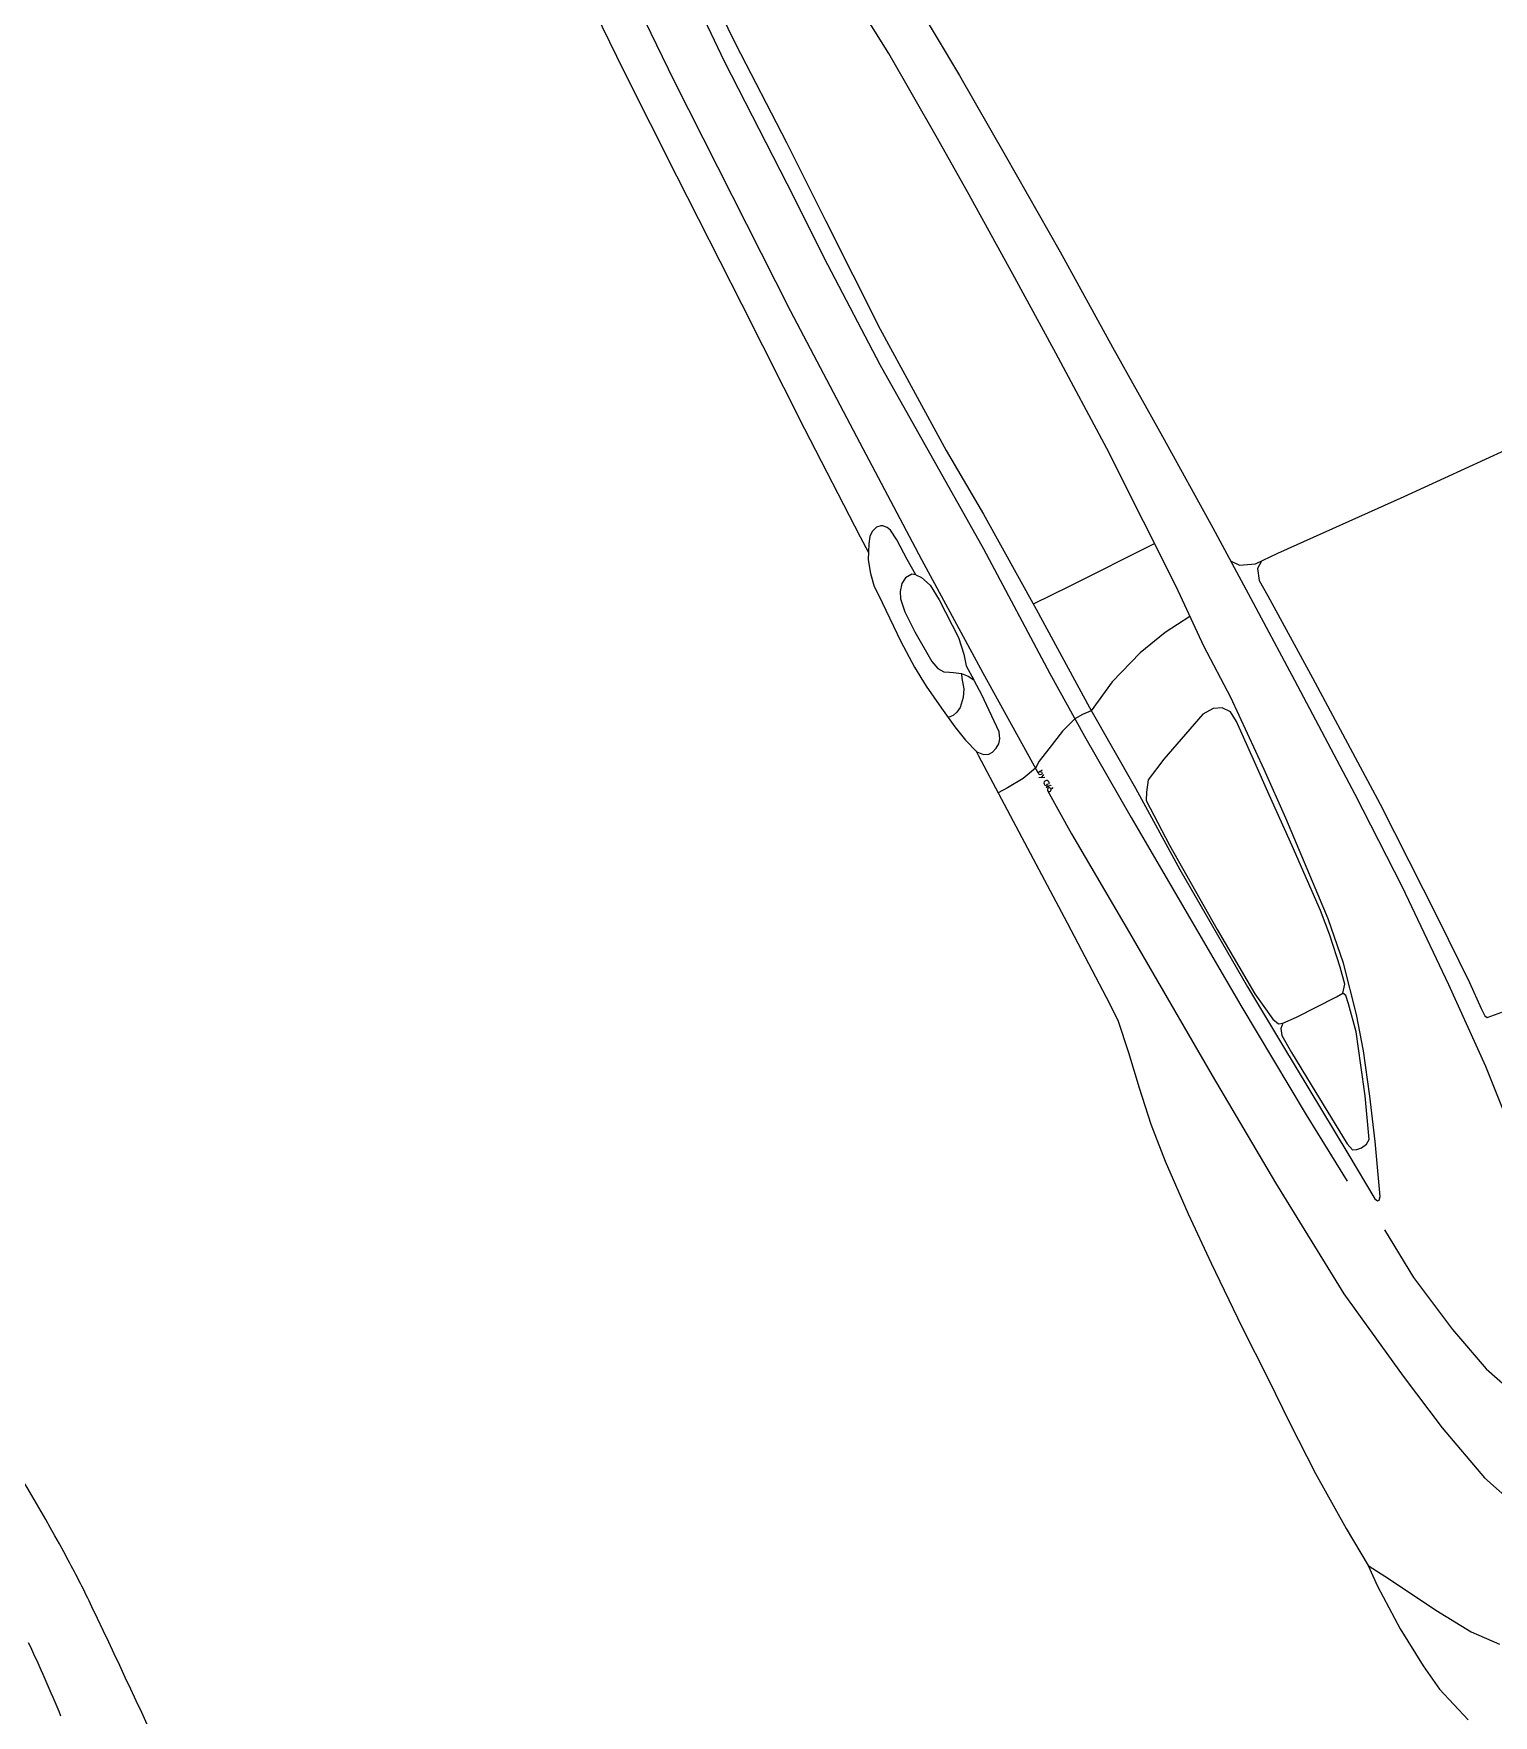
# Model space of a CAD drawing. Header units: millimetres. Extents: x 1754 to 2064, y 960 to 1845.
# Drawn here: x 1912.157 to 1913.528, y 1765.546 to 1767.126 of the extents above; entities that cross this region are included whole.
import ezdxf

# ---------------------------------------------------------------- set-up
doc = ezdxf.new("R2010")
doc.units = ezdxf.units.MM
doc.layers.add('STAFAZ', color=252, linetype='Continuous')

msp = doc.modelspace()

# ---------------------------------------------------------------- linework, layer by layer
at = {"layer": 'STAFAZ'}
for p, q in [((1912.7384, 1767.2416), (1912.8058, 1767.1003)), ((1912.6535, 1767.209), (1912.7115, 1767.0908)), ((1912.7029, 1767.1968), (1912.7583, 1767.082)), ((1912.7709, 1767.2099), (1912.8164, 1767.1164)), ((1912.9605, 1767.1075), (1912.9299, 1767.156)), ((1912.9813, 1767.1627), (1913.0267, 1767.0866)), ((1912.8164, 1767.1164), (1912.8642, 1767.0238)), ((1913.0049, 1767.0296), (1912.9605, 1767.1075)), ((1912.7115, 1767.0908), (1912.761, 1766.9926)), ((1912.8058, 1767.1003), (1912.8644, 1766.9854)), ((1913.0267, 1767.0866), (1913.0697, 1767.0119)), ((1912.7583, 1767.082), (1912.8676, 1766.8659)), ((1912.8642, 1767.0238), (1912.9009, 1766.9506)), ((1913.0343, 1766.9775), (1913.0049, 1767.0296)), ((1913.0697, 1767.0119), (1913.1213, 1766.9211)), ((1912.761, 1766.9926), (1912.8219, 1766.8723)), ((1912.8644, 1766.9854), (1912.9027, 1766.9092)), ((1913.0768, 1766.9), (1913.0343, 1766.9775)), ((1912.9009, 1766.9506), (1912.9523, 1766.8484)), ((1913.1213, 1766.9211), (1913.1704, 1766.8315)), ((1912.9027, 1766.9092), (1912.952, 1766.8152)), ((1913.1173, 1766.826), (1913.0768, 1766.9)), ((1912.8219, 1766.8723), (1912.8811, 1766.7548)), ((1912.8676, 1766.8659), (1912.93, 1766.7475)), ((1912.9523, 1766.8484), (1913.0143, 1766.7343)), ((1913.1653, 1766.7362), (1913.1173, 1766.826)), ((1913.1704, 1766.8315), (1913.2176, 1766.7477)), ((1912.952, 1766.8152), (1913.0494, 1766.6422)), ((1912.8811, 1766.7548), (1912.9333, 1766.6532)), ((1912.93, 1766.7475), (1912.991, 1766.6319)), ((1913.2176, 1766.7477), (1913.2648, 1766.6618)), ((1913.4446, 1766.6911), (1913.5591, 1766.7438)), ((1913.0143, 1766.7343), (1913.0494, 1766.6746)), ((1913.1997, 1766.6676), (1913.1653, 1766.7362)), ((1913.3259, 1766.638), (1913.4446, 1766.6911)), ((1912.9489, 1766.6624), (1912.9447, 1766.6584)), ((1912.9529, 1766.6637), (1912.9489, 1766.6624)), ((1912.9547, 1766.6636), (1912.9529, 1766.6637)), ((1912.9587, 1766.6621), (1912.9547, 1766.6636)), ((1912.9619, 1766.6595), (1912.9587, 1766.6621)), ((1912.9678, 1766.6505), (1912.9619, 1766.6595)), ((1913.0494, 1766.6746), (1913.0989, 1766.5855)), ((1913.2302, 1766.6066), (1913.1997, 1766.6676)), ((1913.2648, 1766.6618), (1913.2981, 1766.6)), ((1912.9333, 1766.6532), (1912.9412, 1766.6386)), ((1912.9415, 1766.6468), (1912.941, 1766.6318)), ((1912.9424, 1766.6535), (1912.9415, 1766.6468)), ((1912.9447, 1766.6584), (1912.9424, 1766.6535)), ((1912.9777, 1766.6319), (1912.9678, 1766.6505)), ((1913.1301, 1766.6069), (1913.21, 1766.647)), ((1912.941, 1766.6318), (1912.9433, 1766.619)), ((1912.9856, 1766.6177), (1912.9777, 1766.6319)), ((1912.991, 1766.6319), (1913.0488, 1766.5256)), ((1913.0494, 1766.6422), (1913.1115, 1766.525)), ((1913.2815, 1766.6309), (1913.2899, 1766.6267)), ((1913.2899, 1766.6267), (1913.3049, 1766.6281)), ((1913.3049, 1766.6281), (1913.3259, 1766.638)), ((1913.3104, 1766.6306), (1913.3067, 1766.6237)), ((1912.9433, 1766.619), (1912.9467, 1766.6068)), ((1912.9759, 1766.6149), (1912.9727, 1766.6095)), ((1912.982, 1766.6181), (1912.9759, 1766.6149)), ((1912.9856, 1766.6177), (1912.982, 1766.6181)), ((1912.9856, 1766.6177), (1912.9911, 1766.615)), ((1912.9911, 1766.615), (1912.9993, 1766.6078)), ((1913.3067, 1766.6237), (1913.3082, 1766.6123)), ((1913.3082, 1766.6123), (1913.3165, 1766.5979)), ((1912.9467, 1766.6068), (1912.9506, 1766.5987)), ((1912.9506, 1766.5987), (1912.9717, 1766.5549)), ((1912.9727, 1766.6095), (1912.971, 1766.602)), ((1912.971, 1766.602), (1912.9714, 1766.5951)), ((1912.9993, 1766.6078), (1913.0076, 1766.5942)), ((1913.0962, 1766.5903), (1913.1301, 1766.6069)), ((1913.2563, 1766.5506), (1913.2302, 1766.6066)), ((1913.2981, 1766.6), (1913.3416, 1766.5186)), ((1913.3165, 1766.5979), (1913.3585, 1766.5209)), ((1912.9714, 1766.5951), (1912.9754, 1766.5829)), ((1912.9754, 1766.5829), (1912.9847, 1766.5642)), ((1913.0076, 1766.5942), (1913.0259, 1766.5586)), ((1913.0989, 1766.5855), (1913.1488, 1766.4929)), ((1913.2433, 1766.5786), (1913.22, 1766.5633)), ((1912.9717, 1766.5549), (1912.9844, 1766.5308)), ((1912.9847, 1766.5642), (1913.0008, 1766.5362)), ((1913.0259, 1766.5586), (1913.0308, 1766.543)), ((1913.22, 1766.5633), (1913.1966, 1766.5444)), ((1913.2816, 1766.5023), (1913.2563, 1766.5506)), ((1913.0008, 1766.5362), (1913.0063, 1766.5295)), ((1913.0308, 1766.543), (1913.0331, 1766.5322)), ((1913.1966, 1766.5444), (1913.1702, 1766.5172)), ((1912.9844, 1766.5308), (1912.9953, 1766.513)), ((1913.0063, 1766.5295), (1913.012, 1766.5266)), ((1913.012, 1766.5266), (1913.0175, 1766.5261)), ((1913.0175, 1766.5261), (1913.021, 1766.526)), ((1913.021, 1766.526), (1913.0288, 1766.5249)), ((1913.0288, 1766.5249), (1913.029, 1766.5201)), ((1913.0288, 1766.5249), (1913.0349, 1766.5223)), ((1913.029, 1766.5201), (1913.0308, 1766.5105)), ((1913.0331, 1766.5322), (1913.0401, 1766.5191)), ((1913.0349, 1766.5223), (1913.0401, 1766.5191)), ((1913.0409, 1766.5176), (1913.0401, 1766.5191)), ((1913.0476, 1766.5049), (1913.0409, 1766.5176)), ((1913.0488, 1766.5256), (1913.1004, 1766.4319)), ((1913.1115, 1766.525), (1913.1441, 1766.4661)), ((1913.3416, 1766.5186), (1913.3982, 1766.4116)), ((1913.3585, 1766.5209), (1913.422, 1766.4023)), ((1912.9953, 1766.513), (1913.0098, 1766.4923)), ((1913.0303, 1766.5023), (1913.0275, 1766.4929)), ((1913.0308, 1766.5105), (1913.0303, 1766.5023)), ((1913.064, 1766.4701), (1913.0476, 1766.5049)), ((1913.1702, 1766.5172), (1913.1505, 1766.49)), ((1913.3129, 1766.4346), (1913.2816, 1766.5023)), ((1913.0098, 1766.4923), (1913.0225, 1766.4748)), ((1913.0208, 1766.4856), (1913.0178, 1766.4841)), ((1913.0242, 1766.4887), (1913.0208, 1766.4856)), ((1913.0275, 1766.4929), (1913.0242, 1766.4887)), ((1913.1423, 1766.4864), (1913.1351, 1766.4824)), ((1913.1505, 1766.49), (1913.1423, 1766.4864)), ((1913.1488, 1766.4929), (1913.1922, 1766.4173)), ((1913.2555, 1766.4868), (1913.2186, 1766.4445)), ((1913.2651, 1766.492), (1913.2555, 1766.4868)), ((1913.2736, 1766.4928), (1913.2651, 1766.492)), ((1913.2814, 1766.4889), (1913.2736, 1766.4928)), ((1913.287, 1766.4798), (1913.2814, 1766.4889)), ((1913.0178, 1766.4841), (1913.0161, 1766.4836)), ((1913.0225, 1766.4748), (1913.0325, 1766.4624)), ((1913.0648, 1766.4635), (1913.064, 1766.4701)), ((1913.1236, 1766.4708), (1913.1108, 1766.4543)), ((1913.1351, 1766.4824), (1913.1236, 1766.4708)), ((1913.3043, 1766.4414), (1913.287, 1766.4798)), ((1913.0325, 1766.4624), (1913.0431, 1766.4514)), ((1913.0579, 1766.451), (1913.0613, 1766.4547)), ((1913.0613, 1766.4547), (1913.0637, 1766.4587)), ((1913.0637, 1766.4587), (1913.0648, 1766.4635)), ((1913.1108, 1766.4543), (1913.1017, 1766.4426)), ((1913.1441, 1766.4661), (1913.1882, 1766.3895)), ((1913.042, 1766.4526), (1913.0443, 1766.4483)), ((1913.0431, 1766.4514), (1913.0494, 1766.4487)), ((1913.0443, 1766.4483), (1913.0824, 1766.3762)), ((1913.0494, 1766.4487), (1913.0543, 1766.4492)), ((1913.0543, 1766.4492), (1913.0579, 1766.451)), ((1913.1017, 1766.4426), (1913.0981, 1766.4361)), ((1913.2186, 1766.4445), (1913.2041, 1766.425)), ((1913.3178, 1766.411), (1913.3043, 1766.4414)), ((1913.0865, 1766.4262), (1913.0718, 1766.4175)), ((1913.0981, 1766.4361), (1913.0865, 1766.4262)), ((1913.1004, 1766.4319), (1913.1048, 1766.4343)), ((1913.107, 1766.4273), (1913.1014, 1766.4268)), ((1913.1056, 1766.4299), (1913.1034, 1766.4269)), ((1913.2041, 1766.425), (1913.2025, 1766.4135)), ((1913.3334, 1766.3889), (1913.3129, 1766.4346)), ((1913.0718, 1766.4175), (1913.063, 1766.4129)), ((1913.1113, 1766.4194), (1913.1082, 1766.4176)), ((1913.1085, 1766.4214), (1913.1095, 1766.4196)), ((1913.1096, 1766.415), (1913.1321, 1766.3743)), ((1913.114, 1766.4179), (1913.1136, 1766.4169)), ((1913.1137, 1766.4167), (1913.1136, 1766.4169)), ((1913.1143, 1766.4174), (1913.1137, 1766.4167)), ((1913.114, 1766.4179), (1913.1143, 1766.4174)), ((1913.1922, 1766.4173), (1913.2339, 1766.3409)), ((1913.2025, 1766.4135), (1913.2021, 1766.4056)), ((1913.3392, 1766.3631), (1913.3178, 1766.411)), ((1913.3982, 1766.4116), (1913.4426, 1766.3245)), ((1913.2021, 1766.4056), (1913.2242, 1766.3637)), ((1913.422, 1766.4023), (1913.476, 1766.2956)), ((1913.0824, 1766.3762), (1913.128, 1766.2907)), ((1913.1882, 1766.3895), (1913.2912, 1766.2129)), ((1913.3636, 1766.3175), (1913.3334, 1766.3889)), ((1913.1321, 1766.3743), (1913.1864, 1766.2812)), ((1913.2242, 1766.3637), (1913.2688, 1766.2843)), ((1913.3537, 1766.33), (1913.3392, 1766.3631)), ((1913.2339, 1766.3409), (1913.2975, 1766.2304)), ((1913.3659, 1766.3023), (1913.3537, 1766.33)), ((1913.3733, 1766.2943), (1913.3636, 1766.3175)), ((1913.4426, 1766.3245), (1913.4861, 1766.2327)), ((1913.3746, 1766.2791), (1913.3659, 1766.3023)), ((1913.128, 1766.2907), (1913.1647, 1766.2208)), ((1913.1864, 1766.2812), (1913.2643, 1766.1472)), ((1913.2688, 1766.2843), (1913.3043, 1766.2239)), ((1913.3876, 1766.2527), (1913.3733, 1766.2943)), ((1913.476, 1766.2956), (1913.5058, 1766.2346)), ((1913.3845, 1766.249), (1913.3746, 1766.2791)), ((1913.3887, 1766.233), (1913.3845, 1766.249)), ((1913.3999, 1766.2047), (1913.3876, 1766.2527)), ((1913.387, 1766.2247), (1913.3887, 1766.233)), ((1913.5058, 1766.2346), (1913.517, 1766.2103)), ((1913.1647, 1766.2208), (1913.1754, 1766.1991)), ((1913.2975, 1766.2304), (1913.3304, 1766.1757)), ((1913.3043, 1766.2239), (1913.3211, 1766.2003)), ((1913.3434, 1766.2019), (1913.3811, 1766.2211)), ((1913.3811, 1766.2211), (1913.387, 1766.2247)), ((1913.3896, 1766.2224), (1913.387, 1766.2247)), ((1913.3924, 1766.2146), (1913.3896, 1766.2224)), ((1913.4861, 1766.2327), (1913.521, 1766.1561)), ((1913.2912, 1766.2129), (1913.3524, 1766.1102)), ((1913.3307, 1766.1963), (1913.3434, 1766.2019)), ((1913.3995, 1766.1883), (1913.3924, 1766.2146)), ((1913.4063, 1766.1705), (1913.3999, 1766.2047)), ((1913.517, 1766.2103), (1913.5202, 1766.2033)), ((1913.5202, 1766.2033), (1913.5226, 1766.2017)), ((1913.5226, 1766.2017), (1913.5363, 1766.2066)), ((1913.1754, 1766.1991), (1913.1857, 1766.169)), ((1913.3211, 1766.2003), (1913.3264, 1766.1957)), ((1913.3264, 1766.1957), (1913.3307, 1766.1963)), ((1913.3307, 1766.1963), (1913.3288, 1766.1913)), ((1913.3288, 1766.1913), (1913.3296, 1766.1847)), ((1913.4038, 1766.1571), (1913.3995, 1766.1883)), ((1913.3296, 1766.1847), (1913.3386, 1766.1688)), ((1913.3304, 1766.1757), (1913.3915, 1766.0741)), ((1913.4124, 1766.1279), (1913.4063, 1766.1705)), ((1913.1857, 1766.169), (1913.1957, 1766.1358)), ((1913.3386, 1766.1688), (1913.3571, 1766.1384)), ((1913.4078, 1766.1282), (1913.4038, 1766.1571)), ((1913.521, 1766.1561), (1913.5467, 1766.0918)), ((1913.2643, 1766.1472), (1913.3237, 1766.0464)), ((1913.3571, 1766.1384), (1913.391, 1766.0829)), ((1913.1957, 1766.1358), (1913.2066, 1766.1016)), ((1913.4118, 1766.0872), (1913.4078, 1766.1282)), ((1913.4173, 1766.0853), (1913.4124, 1766.1279)), ((1913.3524, 1766.1102), (1913.391, 1766.0479)), ((1913.2066, 1766.1016), (1913.2199, 1766.0667)), ((1913.391, 1766.0829), (1913.3959, 1766.0775)), ((1913.3959, 1766.0775), (1913.4002, 1766.0776)), ((1913.4002, 1766.0776), (1913.4044, 1766.0793)), ((1913.4044, 1766.0793), (1913.4093, 1766.0827)), ((1913.4093, 1766.0827), (1913.4118, 1766.0872)), ((1913.4221, 1766.0336), (1913.4173, 1766.0853)), ((1913.2199, 1766.0667), (1913.2416, 1766.0172)), ((1913.3915, 1766.0741), (1913.4171, 1766.0313)), ((1913.3237, 1766.0464), (1913.3879, 1765.942)), ((1913.4171, 1766.0313), (1913.4194, 1766.0294)), ((1913.4194, 1766.0294), (1913.4211, 1766.0301)), ((1913.4211, 1766.0301), (1913.4221, 1766.0336)), ((1913.2416, 1766.0172), (1913.2633, 1765.9708)), ((1913.4262, 1766.0021), (1913.4534, 1765.9575)), ((1913.2633, 1765.9708), (1913.2921, 1765.9112)), ((1913.4534, 1765.9575), (1913.49, 1765.9085)), ((1913.3879, 1765.942), (1913.4436, 1765.8647)), ((1913.2921, 1765.9112), (1913.3167, 1765.8623)), ((1913.49, 1765.9085), (1913.5215, 1765.8718)), ((1913.5215, 1765.8718), (1913.55, 1765.8466)), ((1913.3167, 1765.8623), (1913.337, 1765.8205)), ((1913.4436, 1765.8647), (1913.4802, 1765.8161)), ((1913.337, 1765.8205), (1913.3613, 1765.7733)), ((1913.4802, 1765.8161), (1913.52, 1765.7692)), ((1913.3613, 1765.7733), (1913.39, 1765.7217)), ((1913.52, 1765.7692), (1913.5475, 1765.7448)), ((1913.39, 1765.7217), (1913.4107, 1765.687)), ((1913.4107, 1765.687), (1913.4195, 1765.6676)), ((1913.4107, 1765.687), (1913.4307, 1765.6742)), ((1913.4195, 1765.6676), (1913.4409, 1765.6274)), ((1913.4307, 1765.6742), (1913.4743, 1765.6449)), ((1913.4743, 1765.6449), (1913.5075, 1765.6246)), ((1913.4409, 1765.6274), (1913.4623, 1765.5925)), ((1913.5075, 1765.6246), (1913.5341, 1765.6131)), ((1913.4623, 1765.5925), (1913.4779, 1765.5707)), ((1913.4779, 1765.5707), (1913.5046, 1765.5418))]:
    msp.add_line(p, q, dxfattribs=at)
for centre, radius in [((1913.1027, 1766.4313), 0.00168), ((1913.1124, 1766.4199), 0.0000873)]:
    msp.add_circle(centre, radius, dxfattribs=at)
for centre, radius, start, end in [((1913.1086, 1766.4219), 0.00247, 334.8307, 290.7939), ((1913.1111, 1766.4158), 0.00175, 220.2612, 208.8306), ((1910.3922, 1764.7154), 2.0454, 28.5175, 32.4271), ((1911.3856, 1765.2552), 0.9147, 25.4307, 28.5175), ((1899.3326, 1759.5241), 14.2609, 23.8618, 25.43071), ((1910.7727, 1764.9653), 1.5245, 22.3637, 25.1968)]:
    msp.add_arc(centre, radius, start, end, dxfattribs=at)

doc.saveas('drawing.dxf')
